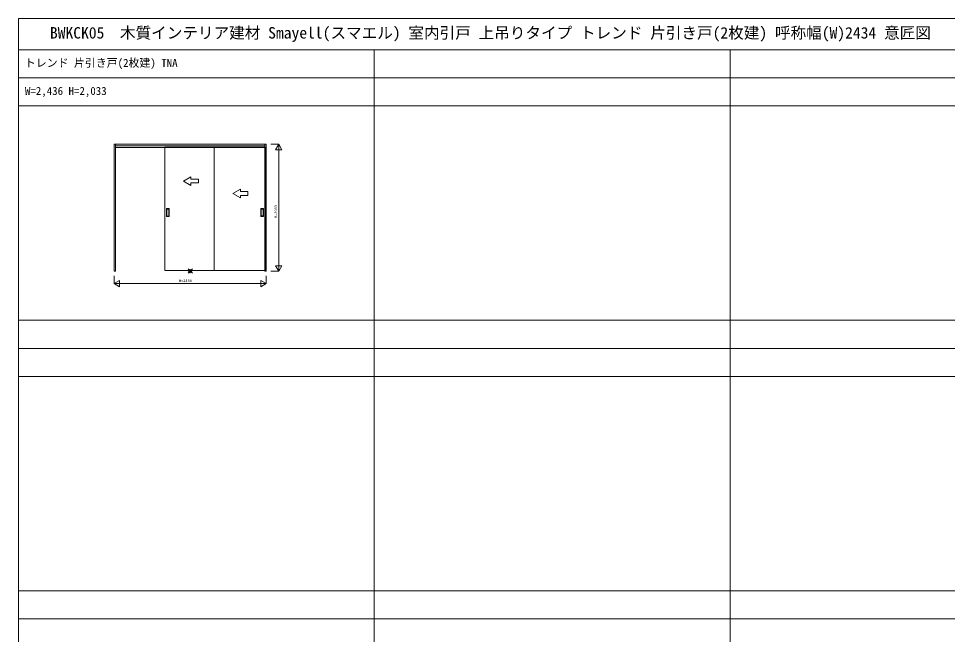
# Model space of a CAD drawing. Units: millimetres, scale not verified. Extents: x -14341 to 14341, y -10000 to 10000.
# Drawn here: x -14341 to 542, y 130 to 10000 of the extents above; entities that cross this region are included whole.
import ezdxf
from ezdxf.enums import TextEntityAlignment as Align

# ---------------------------------------------------------------- set-up
doc = ezdxf.new("R2010")
doc.units = ezdxf.units.MM
doc.header["$LTSCALE"] = 50
doc.layers.add('0-0_0', color=7, linetype='Continuous')
for name, color, linetype, lineweight in [('0-1_YKK_F1', 7, 'Continuous', 18), ('0-2_YKK_A1', 4, 'Continuous', 18), ('0-3_YKK_N1', 2, 'Continuous', 18), ('0-6_YKK_IN', 1, 'Continuous', 18)]:
    doc.layers.add(name, color=color, linetype=linetype, lineweight=lineweight)
doc.styles.add('ＭＳ ゴシック', font='')
doc.styles.get('ＭＳ ゴシック').set_extended_font_data('MS Gothic')

msp = doc.modelspace()

# ---------------------------------------------------------------- linework, layer by layer
at = {"layer": '0-1_YKK_F1'}
for p, q in [((-14340.51, 10000), (14340.51, 10000)), ((-14340.51, -10000), (-14340.51, 10000)), ((-14340.51, 9500), (14159.49, 9500)), ((-8640.51, -10000), (-8640.51, 9500)), ((-2940.51, -10000), (-2940.51, 9500)), ((-14340.51, 9050), (14159.49, 9050)), ((-14340.51, 8600), (14159.49, 8600)), ((-14340.51, 5165), (14159.49, 5165)), ((-14340.51, 4715), (14159.49, 4715)), ((-14340.51, 4265), (14159.49, 4265)), ((-14340.51, 830), (14159.49, 830)), ((-14340.51, 380), (14159.49, 380))]:
    msp.add_line(p, q, dxfattribs=at)
at = {"layer": '0-2_YKK_A1'}
for p, q in [((-12788.51, 7961.5), (-10392.51, 7961.5)), ((-12788.51, 7934.5), (-10392.51, 7934.5)), ((-10396.51, 7985.5), (-12784.51, 7985.5)), ((-11209.01, 5961.5), (-11209.01, 7941.5)), ((-10392.51, 7985.5), (-10392.51, 5952.5)), ((-11699.01, 7395.91), (-11579.01, 7465.19)), ((-11579.01, 7425.91), (-11579.01, 7465.19)), ((-11699.01, 7395.91), (-11579.01, 7326.63)), ((-11579.01, 7326.63), (-11579.01, 7365.91)), ((-10906.01, 7195.91), (-10786.01, 7265.19)), ((-10906.01, 7195.91), (-10786.01, 7126.63)), ((-10786.01, 7225.91), (-10786.01, 7265.19)), ((-10786.01, 7126.63), (-10786.01, 7165.91)), ((-11970.01, 6826.5), (-11970.01, 6954.5)), ((-11929.01, 6955.5), (-11969.01, 6955.5)), ((-11964.01, 6836.5), (-11964.01, 6944.5)), ((-11963.01, 6945.5), (-11935.01, 6945.5)), ((-11934.01, 6944.5), (-11934.01, 6836.5)), ((-11928.01, 6826.5), (-11928.01, 6954.5)), ((-10460.01, 6827), (-10460.01, 6955)), ((-10459.01, 6956), (-10419.01, 6956)), ((-10454.01, 6945), (-10454.01, 6837)), ((-10425.01, 6946), (-10453.01, 6946)), ((-10424.01, 6837), (-10424.01, 6945)), ((-10418.01, 6827), (-10418.01, 6955)), ((-11929.01, 6825.5), (-11969.01, 6825.5)), ((-11935.01, 6835.5), (-11963.01, 6835.5)), ((-10459.01, 6826), (-10419.01, 6826)), ((-10453.01, 6836), (-10425.01, 6836)), ((-11999.05, 5961.52), (-11209.05, 5961.5)), ((-10389.01, 5961.5), (-11209.01, 5961.5))]:
    msp.add_line(p, q, dxfattribs=at)
for points in [[(-12808.51, 5952.5), (-12788.51, 5952.5), (-12788.51, 7985.5)], [(-12784.51, 7985.5), (-12808.51, 7985.5), (-12808.51, 5952.5)], [(-11209.01, 7941.5), (-11999.01, 7941.52), (-11999.05, 5961.52)], [(-11209.01, 7941.5), (-10389.01, 7941.5), (-10389.01, 5961.5)], [(-10392.51, 5952.5), (-10372.51, 5952.5), (-10372.51, 7985.5), (-10396.51, 7985.5)], [(-11579.01, 7425.91), (-11459.01, 7425.91), (-11459.01, 7365.91), (-11579.01, 7365.91)], [(-10786.01, 7225.91), (-10666.01, 7225.91), (-10666.01, 7165.91), (-10786.01, 7165.91)]]:
    msp.add_lwpolyline(points, dxfattribs=at)
for centre, start, end in [((-11969.01, 6954.5), 90, 180), ((-11963.01, 6944.5), 90, 180), ((-11935.01, 6944.5), 0, 90), ((-11929.01, 6954.5), 0, 90), ((-10459.01, 6955), 90, 180), ((-10453.01, 6945), 90, 180), ((-10425.01, 6945), 360, 90), ((-10419.01, 6955), 0, 90), ((-11969.01, 6826.5), 180, 270), ((-11963.01, 6836.5), 180, 270), ((-11935.01, 6836.5), 270, 0), ((-11929.01, 6826.5), 270, 0), ((-10459.01, 6827), 180, 270), ((-10453.01, 6837), 180, 270), ((-10425.01, 6837), 270, 360), ((-10419.01, 6827), 270, 0)]:
    msp.add_arc(centre, 1, start, end, dxfattribs=at)
at = {"layer": '0-3_YKK_N1'}
for p, q in [((-10297.51, 7985.5), (-10172.51, 7985.5)), ((-10222.51, 7898.9), (-10122.51, 7898.9)), ((-10172.51, 7985.5), (-10172.51, 5952.5)), ((-10222.51, 6039.1), (-10122.51, 6039.1)), ((-10372.51, 5877.5), (-10372.51, 5752.5)), ((-10297.51, 5952.5), (-10172.51, 5952.5)), ((-12808.51, 5752.5), (-12721.91, 5802.5)), ((-12808.51, 5752.5), (-12721.91, 5702.5)), ((-12721.91, 5802.5), (-12721.91, 5702.5)), ((-10459.11, 5802.5), (-10372.51, 5752.5))]:
    msp.add_line(p, q, dxfattribs=at)
for points in [[(-10222.51, 7898.9), (-10172.51, 7985.5), (-10122.51, 7898.9)], [(-10222.51, 6039.1), (-10172.51, 5952.5), (-10122.51, 6039.1)], [(-12808.51, 5877.5), (-12808.51, 5752.5), (-10372.51, 5752.5)], [(-10459.11, 5802.5), (-10459.11, 5702.5), (-10372.51, 5752.5)]]:
    msp.add_lwpolyline(points, dxfattribs=at)
at = {"layer": '0-6_YKK_IN'}
for p, q in [((-11625.86, 5917.14), (-11555.15, 5987.86)), ((-11625.86, 5987.86), (-11555.15, 5917.14))]:
    msp.add_line(p, q, dxfattribs=at)
msp.add_circle((-11590.51, 5952.5), 25, dxfattribs=at)

# ---------------------------------------------------------------- texts
at = {"layer": '0-0_0', "style": 'ＭＳ ゴシック'}
for s, height, p in [('BWKCK05  木質インテリア建材 Smayell(スマエル) 室内引戸 上吊りタイプ トレンド 片引き戸(2枚建) 呼称幅(W)2434 意匠図', 183.3, (-13838.51, 9625)), ('トレンド 片引き戸(2枚建) TNA', 128.3, (-14240.51, 9187.5)), ('W=2,436 H=2,033', 128.3, (-14238.51, 8737.5))]:
    msp.add_text(s, height=height, dxfattribs=at).set_placement(p, align=Align.BOTTOM_LEFT)
at = {"layer": '0-3_YKK_N1', "color": 7, "style": 'ＭＳ ゴシック'}
msp.add_text('H=2033', height=43.99, rotation=90, dxfattribs=at).set_placement((-10184.51, 6804), align=Align.BOTTOM_LEFT)
msp.add_text('W=2436', height=43.99, dxfattribs=at).set_placement((-11770.51, 5764.5), align=Align.BOTTOM_LEFT)

doc.saveas('drawing.dxf')
